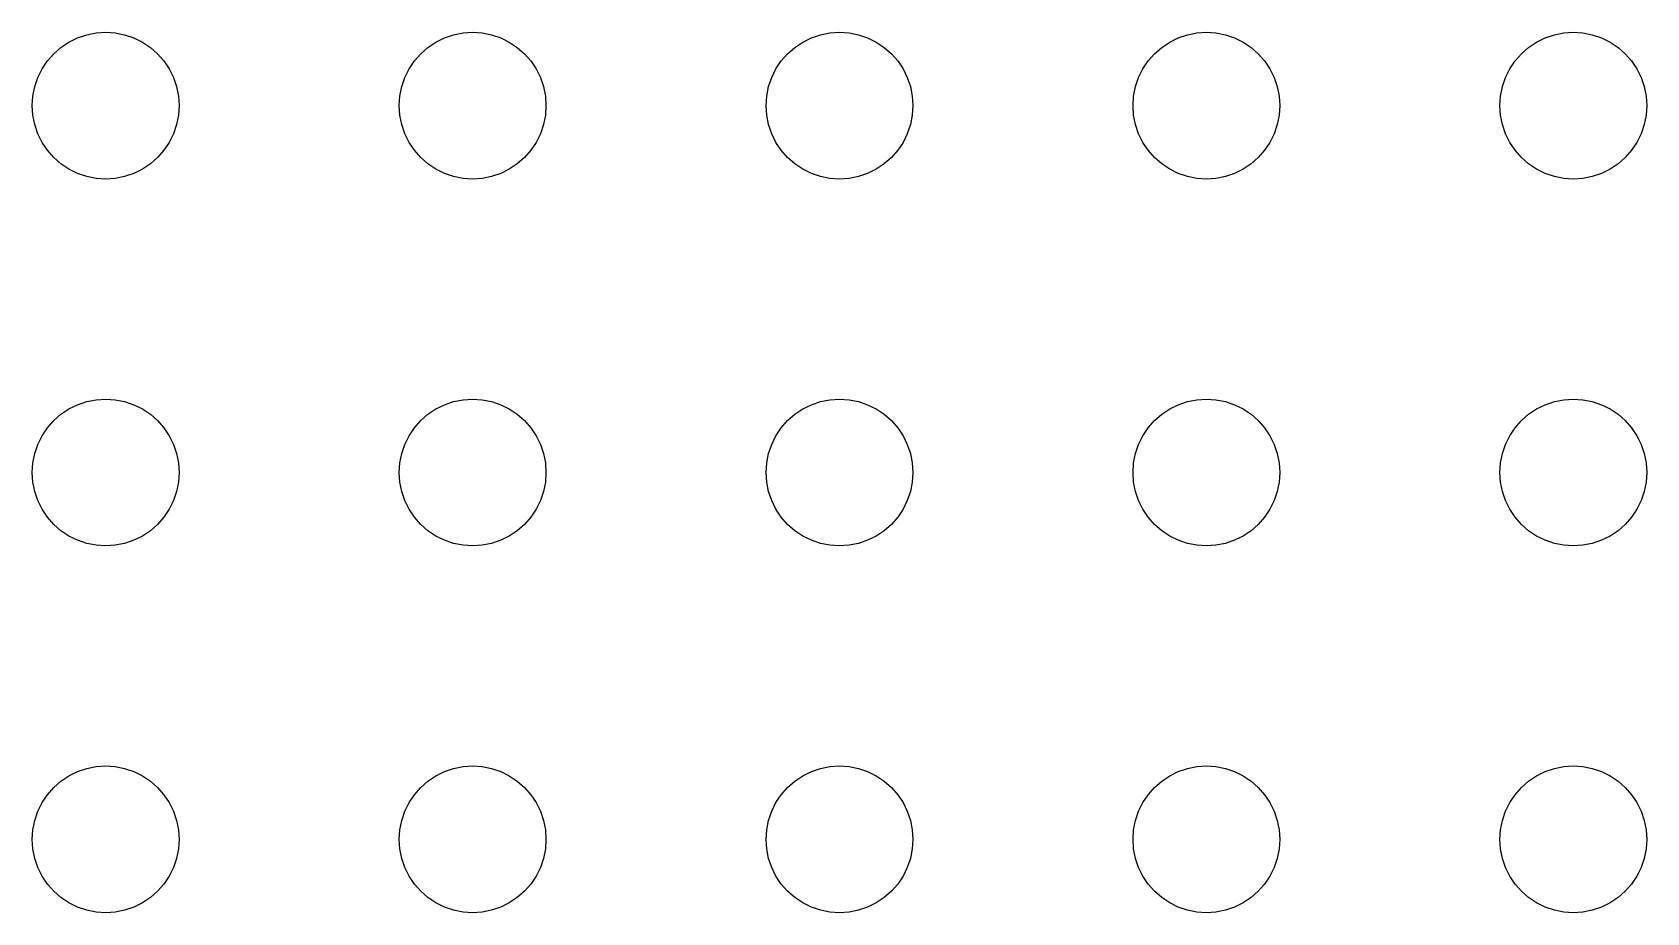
# Model space of a CAD drawing. Header units: metres. Extents: x -156 to 156, y -156 to 156.
# Drawn here: x -3 to 63, y 42 to 78 of the extents above; entities that cross this region are included whole.
import ezdxf

# ---------------------------------------------------------------- set-up
doc = ezdxf.new("R2010")
doc.units = ezdxf.units.M

msp = doc.modelspace()

# ---------------------------------------------------------------- linework, layer by layer
for p, q in [((-1.14804, 77.7716), (-0.77644, 77.8978)), ((-0.77644, 77.8978), (-0.39157, 77.9743)), ((-0.39157, 77.9743), (0, 78)), ((0, 78), (0.39157, 77.9743)), ((0.39157, 77.9743), (0.77644, 77.8978)), ((0.77644, 77.8978), (1.14804, 77.7716)), ((13.8519, 77.7716), (14.2235, 77.8978)), ((14.2235, 77.8978), (14.6084, 77.9743)), ((14.6084, 77.9743), (15, 78)), ((15, 78), (15.3916, 77.9743)), ((15.3916, 77.9743), (15.7764, 77.8978)), ((15.7764, 77.8978), (16.148, 77.7716)), ((28.8519, 77.7716), (29.2235, 77.8978)), ((29.2235, 77.8978), (29.6084, 77.9743)), ((29.6084, 77.9743), (30, 78)), ((30, 78), (30.3916, 77.9743)), ((30.3916, 77.9743), (30.7764, 77.8978)), ((30.7764, 77.8978), (31.148, 77.7716)), ((43.8519, 77.7716), (44.2235, 77.8978)), ((44.2235, 77.8978), (44.6084, 77.9743)), ((44.6084, 77.9743), (45, 78)), ((45, 78), (45.3916, 77.9743)), ((45.3916, 77.9743), (45.7765, 77.8978)), ((45.7765, 77.8978), (46.148, 77.7716)), ((58.8519, 77.7716), (59.2235, 77.8978)), ((59.2235, 77.8978), (59.6084, 77.9743)), ((59.6084, 77.9743), (60, 78)), ((60, 78), (60.3916, 77.9743)), ((60.3916, 77.9743), (60.7765, 77.8978)), ((60.7765, 77.8978), (61.148, 77.7716)), ((-2.12131, 77.1213), (-1.82628, 77.3801)), ((-1.82628, 77.3801), (-1.5, 77.5981)), ((-1.5, 77.5981), (-1.14804, 77.7716)), ((1.14804, 77.7716), (1.5, 77.5981)), ((1.5, 77.5981), (1.82628, 77.3801)), ((1.82628, 77.3801), (2.12131, 77.1213)), ((12.8787, 77.1213), (13.1737, 77.3801)), ((13.1737, 77.3801), (13.5, 77.5981)), ((13.5, 77.5981), (13.8519, 77.7716)), ((16.148, 77.7716), (16.5, 77.5981)), ((16.5, 77.5981), (16.8263, 77.3801)), ((16.8263, 77.3801), (17.1213, 77.1213)), ((27.8787, 77.1213), (28.1737, 77.3801)), ((28.1737, 77.3801), (28.5, 77.5981)), ((28.5, 77.5981), (28.8519, 77.7716)), ((31.148, 77.7716), (31.5, 77.5981)), ((31.5, 77.5981), (31.8263, 77.3801)), ((31.8263, 77.3801), (32.1213, 77.1213)), ((42.8787, 77.1213), (43.1737, 77.3801)), ((43.1737, 77.3801), (43.5, 77.5981)), ((43.5, 77.5981), (43.8519, 77.7716)), ((46.148, 77.7716), (46.5, 77.5981)), ((46.5, 77.5981), (46.8263, 77.3801)), ((46.8263, 77.3801), (47.1213, 77.1213)), ((57.8787, 77.1213), (58.1737, 77.3801)), ((58.1737, 77.3801), (58.5, 77.5981)), ((58.5, 77.5981), (58.8519, 77.7716)), ((61.148, 77.7716), (61.5, 77.5981)), ((61.5, 77.5981), (61.8263, 77.3801)), ((61.8263, 77.3801), (62.1213, 77.1213)), ((-2.59807, 76.5), (-2.38005, 76.8263)), ((-2.38005, 76.8263), (-2.12131, 77.1213)), ((2.12131, 77.1213), (2.38005, 76.8263)), ((2.38005, 76.8263), (2.59807, 76.5)), ((12.4019, 76.5), (12.6199, 76.8263)), ((12.6199, 76.8263), (12.8787, 77.1213)), ((17.1213, 77.1213), (17.3801, 76.8263)), ((17.3801, 76.8263), (17.5981, 76.5)), ((27.4019, 76.5), (27.6199, 76.8263)), ((27.6199, 76.8263), (27.8787, 77.1213)), ((32.1213, 77.1213), (32.3801, 76.8263)), ((32.3801, 76.8263), (32.5981, 76.5)), ((42.4019, 76.5), (42.6199, 76.8263)), ((42.6199, 76.8263), (42.8787, 77.1213)), ((47.1213, 77.1213), (47.3801, 76.8263)), ((47.3801, 76.8263), (47.5981, 76.5)), ((57.4019, 76.5), (57.6199, 76.8263)), ((57.6199, 76.8263), (57.8787, 77.1213)), ((62.1213, 77.1213), (62.3801, 76.8263)), ((62.3801, 76.8263), (62.5981, 76.5)), ((-2.89777, 75.7765), (-2.77164, 76.148)), ((-2.77164, 76.148), (-2.59807, 76.5)), ((2.59807, 76.5), (2.77164, 76.148)), ((2.77164, 76.148), (2.89777, 75.7765)), ((12.1022, 75.7765), (12.2283, 76.148)), ((12.2283, 76.148), (12.4019, 76.5)), ((17.5981, 76.5), (17.7716, 76.148)), ((17.7716, 76.148), (17.8978, 75.7765)), ((27.1022, 75.7765), (27.2283, 76.148)), ((27.2283, 76.148), (27.4019, 76.5)), ((32.5981, 76.5), (32.7716, 76.148)), ((32.7716, 76.148), (32.8978, 75.7765)), ((42.1022, 75.7765), (42.2284, 76.148)), ((42.2284, 76.148), (42.4019, 76.5)), ((47.5981, 76.5), (47.7716, 76.148)), ((47.7716, 76.148), (47.8978, 75.7765)), ((57.1022, 75.7765), (57.2284, 76.148)), ((57.2284, 76.148), (57.4019, 76.5)), ((62.5981, 76.5), (62.7716, 76.148)), ((62.7716, 76.148), (62.8978, 75.7765)), ((-3, 75), (-2.97432, 75.3916)), ((-2.97432, 75.3916), (-2.89777, 75.7765)), ((2.89777, 75.7765), (2.97432, 75.3916)), ((2.97432, 75.3916), (3, 75)), ((12, 75), (12.0257, 75.3916)), ((12.0257, 75.3916), (12.1022, 75.7765)), ((17.8978, 75.7765), (17.9743, 75.3916)), ((17.9743, 75.3916), (18, 75)), ((27, 75), (27.0257, 75.3916)), ((27.0257, 75.3916), (27.1022, 75.7765)), ((32.8978, 75.7765), (32.9743, 75.3916)), ((32.9743, 75.3916), (33, 75)), ((42, 75), (42.0257, 75.3916)), ((42.0257, 75.3916), (42.1022, 75.7765)), ((47.8978, 75.7765), (47.9743, 75.3916)), ((47.9743, 75.3916), (48, 75)), ((57, 75), (57.0257, 75.3916)), ((57.0257, 75.3916), (57.1022, 75.7765)), ((62.8978, 75.7765), (62.9743, 75.3916)), ((62.9743, 75.3916), (63, 75)), ((-2.97432, 74.6084), (-3, 75)), ((-2.89777, 74.2235), (-2.97432, 74.6084)), ((2.97432, 74.6084), (2.89777, 74.2235)), ((3, 75), (2.97432, 74.6084)), ((12.0257, 74.6084), (12, 75)), ((12.1022, 74.2235), (12.0257, 74.6084)), ((17.9743, 74.6084), (17.8978, 74.2235)), ((18, 75), (17.9743, 74.6084)), ((27.0257, 74.6084), (27, 75)), ((27.1022, 74.2235), (27.0257, 74.6084)), ((32.9743, 74.6084), (32.8978, 74.2235)), ((33, 75), (32.9743, 74.6084)), ((42.0257, 74.6084), (42, 75)), ((42.1022, 74.2235), (42.0257, 74.6084)), ((47.9743, 74.6084), (47.8978, 74.2235)), ((48, 75), (47.9743, 74.6084)), ((57.0257, 74.6084), (57, 75)), ((57.1022, 74.2235), (57.0257, 74.6084)), ((62.9743, 74.6084), (62.8978, 74.2235)), ((63, 75), (62.9743, 74.6084)), ((-2.77164, 73.8519), (-2.89777, 74.2235)), ((2.89777, 74.2235), (2.77164, 73.8519)), ((12.2283, 73.8519), (12.1022, 74.2235)), ((17.8978, 74.2235), (17.7716, 73.8519)), ((27.2283, 73.8519), (27.1022, 74.2235)), ((32.8978, 74.2235), (32.7716, 73.8519)), ((42.2284, 73.8519), (42.1022, 74.2235)), ((47.8978, 74.2235), (47.7716, 73.8519)), ((57.2284, 73.8519), (57.1022, 74.2235)), ((62.8978, 74.2235), (62.7716, 73.8519)), ((-2.59807, 73.5), (-2.77164, 73.8519)), ((-2.38005, 73.1737), (-2.59807, 73.5)), ((2.59807, 73.5), (2.38005, 73.1737)), ((2.77164, 73.8519), (2.59807, 73.5)), ((12.4019, 73.5), (12.2283, 73.8519)), ((12.6199, 73.1737), (12.4019, 73.5)), ((17.5981, 73.5), (17.3801, 73.1737)), ((17.7716, 73.8519), (17.5981, 73.5)), ((27.4019, 73.5), (27.2283, 73.8519)), ((27.6199, 73.1737), (27.4019, 73.5)), ((32.5981, 73.5), (32.3801, 73.1737)), ((32.7716, 73.8519), (32.5981, 73.5)), ((42.4019, 73.5), (42.2284, 73.8519)), ((42.6199, 73.1737), (42.4019, 73.5)), ((47.5981, 73.5), (47.3801, 73.1737)), ((47.7716, 73.8519), (47.5981, 73.5)), ((57.4019, 73.5), (57.2284, 73.8519)), ((57.6199, 73.1737), (57.4019, 73.5)), ((62.5981, 73.5), (62.3801, 73.1737)), ((62.7716, 73.8519), (62.5981, 73.5)), ((-2.12131, 72.8787), (-2.38005, 73.1737)), ((-1.82628, 72.6199), (-2.12131, 72.8787)), ((-1.5, 72.4019), (-1.82628, 72.6199)), ((1.82628, 72.6199), (1.5, 72.4019)), ((2.12131, 72.8787), (1.82628, 72.6199)), ((2.38005, 73.1737), (2.12131, 72.8787)), ((12.8787, 72.8787), (12.6199, 73.1737)), ((13.1737, 72.6199), (12.8787, 72.8787)), ((13.5, 72.4019), (13.1737, 72.6199)), ((16.8263, 72.6199), (16.5, 72.4019)), ((17.1213, 72.8787), (16.8263, 72.6199)), ((17.3801, 73.1737), (17.1213, 72.8787)), ((27.8787, 72.8787), (27.6199, 73.1737)), ((28.1737, 72.6199), (27.8787, 72.8787)), ((28.5, 72.4019), (28.1737, 72.6199)), ((31.8263, 72.6199), (31.5, 72.4019)), ((32.1213, 72.8787), (31.8263, 72.6199)), ((32.3801, 73.1737), (32.1213, 72.8787)), ((42.8787, 72.8787), (42.6199, 73.1737)), ((43.1737, 72.6199), (42.8787, 72.8787)), ((43.5, 72.4019), (43.1737, 72.6199)), ((46.8263, 72.6199), (46.5, 72.4019)), ((47.1213, 72.8787), (46.8263, 72.6199)), ((47.3801, 73.1737), (47.1213, 72.8787)), ((57.8787, 72.8787), (57.6199, 73.1737)), ((58.1737, 72.6199), (57.8787, 72.8787)), ((58.5, 72.4019), (58.1737, 72.6199)), ((61.8263, 72.6199), (61.5, 72.4019)), ((62.1213, 72.8787), (61.8263, 72.6199)), ((62.3801, 73.1737), (62.1213, 72.8787)), ((-1.14804, 72.2284), (-1.5, 72.4019)), ((-0.77644, 72.1022), (-1.14804, 72.2284)), ((-0.39157, 72.0257), (-0.77644, 72.1022)), ((0, 72), (-0.39157, 72.0257)), ((0.39157, 72.0257), (0, 72)), ((0.77644, 72.1022), (0.39157, 72.0257)), ((1.14804, 72.2284), (0.77644, 72.1022)), ((1.5, 72.4019), (1.14804, 72.2284)), ((13.8519, 72.2284), (13.5, 72.4019)), ((14.2235, 72.1022), (13.8519, 72.2284)), ((14.6084, 72.0257), (14.2235, 72.1022)), ((15, 72), (14.6084, 72.0257)), ((15.3916, 72.0257), (15, 72)), ((15.7764, 72.1022), (15.3916, 72.0257)), ((16.148, 72.2284), (15.7764, 72.1022)), ((16.5, 72.4019), (16.148, 72.2284)), ((28.8519, 72.2284), (28.5, 72.4019)), ((29.2235, 72.1022), (28.8519, 72.2284)), ((29.6084, 72.0257), (29.2235, 72.1022)), ((30, 72), (29.6084, 72.0257)), ((30.3916, 72.0257), (30, 72)), ((30.7764, 72.1022), (30.3916, 72.0257)), ((31.148, 72.2284), (30.7764, 72.1022)), ((31.5, 72.4019), (31.148, 72.2284)), ((43.8519, 72.2284), (43.5, 72.4019)), ((44.2235, 72.1022), (43.8519, 72.2284)), ((44.6084, 72.0257), (44.2235, 72.1022)), ((45, 72), (44.6084, 72.0257)), ((45.3916, 72.0257), (45, 72)), ((45.7765, 72.1022), (45.3916, 72.0257)), ((46.148, 72.2284), (45.7765, 72.1022)), ((46.5, 72.4019), (46.148, 72.2284)), ((58.8519, 72.2284), (58.5, 72.4019)), ((59.2235, 72.1022), (58.8519, 72.2284)), ((59.6084, 72.0257), (59.2235, 72.1022)), ((60, 72), (59.6084, 72.0257)), ((60.3916, 72.0257), (60, 72)), ((60.7765, 72.1022), (60.3916, 72.0257)), ((61.148, 72.2284), (60.7765, 72.1022)), ((61.5, 72.4019), (61.148, 72.2284)), ((-1.5, 62.5981), (-1.14804, 62.7716)), ((-1.14804, 62.7716), (-0.77644, 62.8978)), ((-0.77644, 62.8978), (-0.39157, 62.9743)), ((-0.39157, 62.9743), (0, 63)), ((0, 63), (0.39157, 62.9743)), ((0.39157, 62.9743), (0.77644, 62.8978)), ((0.77644, 62.8978), (1.14804, 62.7716)), ((1.14804, 62.7716), (1.5, 62.5981)), ((13.5, 62.5981), (13.8519, 62.7716)), ((13.8519, 62.7716), (14.2235, 62.8978)), ((14.2235, 62.8978), (14.6084, 62.9743)), ((14.6084, 62.9743), (15, 63)), ((15, 63), (15.3916, 62.9743)), ((15.3916, 62.9743), (15.7764, 62.8978)), ((15.7764, 62.8978), (16.148, 62.7716)), ((16.148, 62.7716), (16.5, 62.5981)), ((28.5, 62.5981), (28.8519, 62.7716)), ((28.8519, 62.7716), (29.2235, 62.8978)), ((29.2235, 62.8978), (29.6084, 62.9743)), ((29.6084, 62.9743), (30, 63)), ((30, 63), (30.3916, 62.9743)), ((30.3916, 62.9743), (30.7764, 62.8978)), ((30.7764, 62.8978), (31.148, 62.7716)), ((31.148, 62.7716), (31.5, 62.5981)), ((43.5, 62.5981), (43.8519, 62.7716)), ((43.8519, 62.7716), (44.2235, 62.8978)), ((44.2235, 62.8978), (44.6084, 62.9743)), ((44.6084, 62.9743), (45, 63)), ((45, 63), (45.3916, 62.9743)), ((45.3916, 62.9743), (45.7765, 62.8978)), ((45.7765, 62.8978), (46.148, 62.7716)), ((46.148, 62.7716), (46.5, 62.5981)), ((58.5, 62.5981), (58.8519, 62.7716)), ((58.8519, 62.7716), (59.2235, 62.8978)), ((59.2235, 62.8978), (59.6084, 62.9743)), ((59.6084, 62.9743), (60, 63)), ((60, 63), (60.3916, 62.9743)), ((60.3916, 62.9743), (60.7765, 62.8978)), ((60.7765, 62.8978), (61.148, 62.7716)), ((61.148, 62.7716), (61.5, 62.5981)), ((-2.38005, 61.8263), (-2.12131, 62.1213)), ((-2.12131, 62.1213), (-1.82628, 62.3801)), ((-1.82628, 62.3801), (-1.5, 62.5981)), ((1.5, 62.5981), (1.82628, 62.3801)), ((1.82628, 62.3801), (2.12131, 62.1213)), ((2.12131, 62.1213), (2.38005, 61.8263)), ((12.6199, 61.8263), (12.8787, 62.1213)), ((12.8787, 62.1213), (13.1737, 62.3801)), ((13.1737, 62.3801), (13.5, 62.5981)), ((16.5, 62.5981), (16.8263, 62.3801)), ((16.8263, 62.3801), (17.1213, 62.1213)), ((17.1213, 62.1213), (17.3801, 61.8263)), ((27.6199, 61.8263), (27.8787, 62.1213)), ((27.8787, 62.1213), (28.1737, 62.3801)), ((28.1737, 62.3801), (28.5, 62.5981)), ((31.5, 62.5981), (31.8263, 62.3801)), ((31.8263, 62.3801), (32.1213, 62.1213)), ((32.1213, 62.1213), (32.3801, 61.8263)), ((42.6199, 61.8263), (42.8787, 62.1213)), ((42.8787, 62.1213), (43.1737, 62.3801)), ((43.1737, 62.3801), (43.5, 62.5981)), ((46.5, 62.5981), (46.8263, 62.3801)), ((46.8263, 62.3801), (47.1213, 62.1213)), ((47.1213, 62.1213), (47.3801, 61.8263)), ((57.6199, 61.8263), (57.8787, 62.1213)), ((57.8787, 62.1213), (58.1737, 62.3801)), ((58.1737, 62.3801), (58.5, 62.5981)), ((61.5, 62.5981), (61.8263, 62.3801)), ((61.8263, 62.3801), (62.1213, 62.1213)), ((62.1213, 62.1213), (62.3801, 61.8263)), ((-2.77164, 61.148), (-2.59807, 61.5)), ((-2.59807, 61.5), (-2.38005, 61.8263)), ((2.38005, 61.8263), (2.59807, 61.5)), ((2.59807, 61.5), (2.77164, 61.148)), ((12.2283, 61.148), (12.4019, 61.5)), ((12.4019, 61.5), (12.6199, 61.8263)), ((17.3801, 61.8263), (17.5981, 61.5)), ((17.5981, 61.5), (17.7716, 61.148)), ((27.2283, 61.148), (27.4019, 61.5)), ((27.4019, 61.5), (27.6199, 61.8263)), ((32.3801, 61.8263), (32.5981, 61.5)), ((32.5981, 61.5), (32.7716, 61.148)), ((42.2284, 61.148), (42.4019, 61.5)), ((42.4019, 61.5), (42.6199, 61.8263)), ((47.3801, 61.8263), (47.5981, 61.5)), ((47.5981, 61.5), (47.7716, 61.148)), ((57.2284, 61.148), (57.4019, 61.5)), ((57.4019, 61.5), (57.6199, 61.8263)), ((62.3801, 61.8263), (62.5981, 61.5)), ((62.5981, 61.5), (62.7716, 61.148)), ((-2.97432, 60.3916), (-2.89777, 60.7765)), ((-2.89777, 60.7765), (-2.77164, 61.148)), ((2.77164, 61.148), (2.89777, 60.7765)), ((2.89777, 60.7765), (2.97432, 60.3916)), ((12.0257, 60.3916), (12.1022, 60.7765)), ((12.1022, 60.7765), (12.2283, 61.148)), ((17.7716, 61.148), (17.8978, 60.7765)), ((17.8978, 60.7765), (17.9743, 60.3916)), ((27.0257, 60.3916), (27.1022, 60.7765)), ((27.1022, 60.7765), (27.2283, 61.148)), ((32.7716, 61.148), (32.8978, 60.7765)), ((32.8978, 60.7765), (32.9743, 60.3916)), ((42.0257, 60.3916), (42.1022, 60.7765)), ((42.1022, 60.7765), (42.2284, 61.148)), ((47.7716, 61.148), (47.8978, 60.7765)), ((47.8978, 60.7765), (47.9743, 60.3916)), ((57.0257, 60.3916), (57.1022, 60.7765)), ((57.1022, 60.7765), (57.2284, 61.148)), ((62.7716, 61.148), (62.8978, 60.7765)), ((62.8978, 60.7765), (62.9743, 60.3916)), ((-3, 60), (-2.97432, 60.3916)), ((2.97432, 60.3916), (3, 60)), ((12, 60), (12.0257, 60.3916)), ((17.9743, 60.3916), (18, 60)), ((27, 60), (27.0257, 60.3916)), ((32.9743, 60.3916), (33, 60)), ((42, 60), (42.0257, 60.3916)), ((47.9743, 60.3916), (48, 60)), ((57, 60), (57.0257, 60.3916)), ((62.9743, 60.3916), (63, 60)), ((-2.97432, 59.6084), (-3, 60)), ((-2.89777, 59.2235), (-2.97432, 59.6084)), ((2.97432, 59.6084), (2.89777, 59.2235)), ((3, 60), (2.97432, 59.6084)), ((12.0257, 59.6084), (12, 60)), ((12.1022, 59.2235), (12.0257, 59.6084)), ((17.9743, 59.6084), (17.8978, 59.2235)), ((18, 60), (17.9743, 59.6084)), ((27.0257, 59.6084), (27, 60)), ((27.1022, 59.2235), (27.0257, 59.6084)), ((32.9743, 59.6084), (32.8978, 59.2235)), ((33, 60), (32.9743, 59.6084)), ((42.0257, 59.6084), (42, 60)), ((42.1022, 59.2235), (42.0257, 59.6084)), ((47.9743, 59.6084), (47.8978, 59.2235)), ((48, 60), (47.9743, 59.6084)), ((57.0257, 59.6084), (57, 60)), ((57.1022, 59.2235), (57.0257, 59.6084)), ((62.9743, 59.6084), (62.8978, 59.2235)), ((63, 60), (62.9743, 59.6084)), ((-2.77164, 58.8519), (-2.89777, 59.2235)), ((-2.59807, 58.5), (-2.77164, 58.8519)), ((2.77164, 58.8519), (2.59807, 58.5)), ((2.89777, 59.2235), (2.77164, 58.8519)), ((12.2283, 58.8519), (12.1022, 59.2235)), ((12.4019, 58.5), (12.2283, 58.8519)), ((17.7716, 58.8519), (17.5981, 58.5)), ((17.8978, 59.2235), (17.7716, 58.8519)), ((27.2283, 58.8519), (27.1022, 59.2235)), ((27.4019, 58.5), (27.2283, 58.8519)), ((32.7716, 58.8519), (32.5981, 58.5)), ((32.8978, 59.2235), (32.7716, 58.8519)), ((42.2284, 58.8519), (42.1022, 59.2235)), ((42.4019, 58.5), (42.2284, 58.8519)), ((47.7716, 58.8519), (47.5981, 58.5)), ((47.8978, 59.2235), (47.7716, 58.8519)), ((57.2284, 58.8519), (57.1022, 59.2235)), ((57.4019, 58.5), (57.2284, 58.8519)), ((62.7716, 58.8519), (62.5981, 58.5)), ((62.8978, 59.2235), (62.7716, 58.8519)), ((-2.38005, 58.1737), (-2.59807, 58.5)), ((-2.12131, 57.8787), (-2.38005, 58.1737)), ((2.38005, 58.1737), (2.12131, 57.8787)), ((2.59807, 58.5), (2.38005, 58.1737)), ((12.6199, 58.1737), (12.4019, 58.5)), ((12.8787, 57.8787), (12.6199, 58.1737)), ((17.3801, 58.1737), (17.1213, 57.8787)), ((17.5981, 58.5), (17.3801, 58.1737)), ((27.6199, 58.1737), (27.4019, 58.5)), ((27.8787, 57.8787), (27.6199, 58.1737)), ((32.3801, 58.1737), (32.1213, 57.8787)), ((32.5981, 58.5), (32.3801, 58.1737)), ((42.6199, 58.1737), (42.4019, 58.5)), ((42.8787, 57.8787), (42.6199, 58.1737)), ((47.3801, 58.1737), (47.1213, 57.8787)), ((47.5981, 58.5), (47.3801, 58.1737)), ((57.6199, 58.1737), (57.4019, 58.5)), ((57.8787, 57.8787), (57.6199, 58.1737)), ((62.3801, 58.1737), (62.1213, 57.8787)), ((62.5981, 58.5), (62.3801, 58.1737)), ((-1.82628, 57.6199), (-2.12131, 57.8787)), ((-1.5, 57.4019), (-1.82628, 57.6199)), ((1.82628, 57.6199), (1.5, 57.4019)), ((2.12131, 57.8787), (1.82628, 57.6199)), ((13.1737, 57.6199), (12.8787, 57.8787)), ((13.5, 57.4019), (13.1737, 57.6199)), ((16.8263, 57.6199), (16.5, 57.4019)), ((17.1213, 57.8787), (16.8263, 57.6199)), ((28.1737, 57.6199), (27.8787, 57.8787)), ((28.5, 57.4019), (28.1737, 57.6199)), ((31.8263, 57.6199), (31.5, 57.4019)), ((32.1213, 57.8787), (31.8263, 57.6199)), ((43.1737, 57.6199), (42.8787, 57.8787)), ((43.5, 57.4019), (43.1737, 57.6199)), ((46.8263, 57.6199), (46.5, 57.4019)), ((47.1213, 57.8787), (46.8263, 57.6199)), ((58.1737, 57.6199), (57.8787, 57.8787)), ((58.5, 57.4019), (58.1737, 57.6199)), ((61.8263, 57.6199), (61.5, 57.4019)), ((62.1213, 57.8787), (61.8263, 57.6199)), ((-1.14804, 57.2284), (-1.5, 57.4019)), ((-0.77644, 57.1022), (-1.14804, 57.2284)), ((-0.39157, 57.0257), (-0.77644, 57.1022)), ((0, 57), (-0.39157, 57.0257)), ((0.39157, 57.0257), (0, 57)), ((0.77644, 57.1022), (0.39157, 57.0257)), ((1.14804, 57.2284), (0.77644, 57.1022)), ((1.5, 57.4019), (1.14804, 57.2284)), ((13.8519, 57.2284), (13.5, 57.4019)), ((14.2235, 57.1022), (13.8519, 57.2284)), ((14.6084, 57.0257), (14.2235, 57.1022)), ((15, 57), (14.6084, 57.0257)), ((15.3916, 57.0257), (15, 57)), ((15.7764, 57.1022), (15.3916, 57.0257)), ((16.148, 57.2284), (15.7764, 57.1022)), ((16.5, 57.4019), (16.148, 57.2284)), ((28.8519, 57.2284), (28.5, 57.4019)), ((29.2235, 57.1022), (28.8519, 57.2284)), ((29.6084, 57.0257), (29.2235, 57.1022)), ((30, 57), (29.6084, 57.0257)), ((30.3916, 57.0257), (30, 57)), ((30.7764, 57.1022), (30.3916, 57.0257)), ((31.148, 57.2284), (30.7764, 57.1022)), ((31.5, 57.4019), (31.148, 57.2284)), ((43.8519, 57.2284), (43.5, 57.4019)), ((44.2235, 57.1022), (43.8519, 57.2284)), ((44.6084, 57.0257), (44.2235, 57.1022)), ((45, 57), (44.6084, 57.0257)), ((45.3916, 57.0257), (45, 57)), ((45.7765, 57.1022), (45.3916, 57.0257)), ((46.148, 57.2284), (45.7765, 57.1022)), ((46.5, 57.4019), (46.148, 57.2284)), ((58.8519, 57.2284), (58.5, 57.4019)), ((59.2235, 57.1022), (58.8519, 57.2284)), ((59.6084, 57.0257), (59.2235, 57.1022)), ((60, 57), (59.6084, 57.0257)), ((60.3916, 57.0257), (60, 57)), ((60.7765, 57.1022), (60.3916, 57.0257)), ((61.148, 57.2284), (60.7765, 57.1022)), ((61.5, 57.4019), (61.148, 57.2284)), ((-1.82628, 47.3801), (-1.5, 47.5981)), ((-1.5, 47.5981), (-1.14804, 47.7716)), ((-1.14804, 47.7716), (-0.77644, 47.8978)), ((-0.77644, 47.8978), (-0.39157, 47.9743)), ((-0.39157, 47.9743), (0, 48)), ((0, 48), (0.39157, 47.9743)), ((0.39157, 47.9743), (0.77644, 47.8978)), ((0.77644, 47.8978), (1.14804, 47.7716)), ((1.14804, 47.7716), (1.5, 47.5981)), ((1.5, 47.5981), (1.82628, 47.3801)), ((13.1737, 47.3801), (13.5, 47.5981)), ((13.5, 47.5981), (13.8519, 47.7716)), ((13.8519, 47.7716), (14.2235, 47.8978)), ((14.2235, 47.8978), (14.6084, 47.9743)), ((14.6084, 47.9743), (15, 48)), ((15, 48), (15.3916, 47.9743)), ((15.3916, 47.9743), (15.7764, 47.8978)), ((15.7764, 47.8978), (16.148, 47.7716)), ((16.148, 47.7716), (16.5, 47.5981)), ((16.5, 47.5981), (16.8263, 47.3801)), ((28.1737, 47.3801), (28.5, 47.5981)), ((28.5, 47.5981), (28.8519, 47.7716)), ((28.8519, 47.7716), (29.2235, 47.8978)), ((29.2235, 47.8978), (29.6084, 47.9743)), ((29.6084, 47.9743), (30, 48)), ((30, 48), (30.3916, 47.9743)), ((30.3916, 47.9743), (30.7764, 47.8978)), ((30.7764, 47.8978), (31.148, 47.7716)), ((31.148, 47.7716), (31.5, 47.5981)), ((31.5, 47.5981), (31.8263, 47.3801)), ((43.1737, 47.3801), (43.5, 47.5981)), ((43.5, 47.5981), (43.8519, 47.7716)), ((43.8519, 47.7716), (44.2235, 47.8978)), ((44.2235, 47.8978), (44.6084, 47.9743)), ((44.6084, 47.9743), (45, 48)), ((45, 48), (45.3916, 47.9743)), ((45.3916, 47.9743), (45.7765, 47.8978)), ((45.7765, 47.8978), (46.148, 47.7716)), ((46.148, 47.7716), (46.5, 47.5981)), ((46.5, 47.5981), (46.8263, 47.3801)), ((58.1737, 47.3801), (58.5, 47.5981)), ((58.5, 47.5981), (58.8519, 47.7716)), ((58.8519, 47.7716), (59.2235, 47.8978)), ((59.2235, 47.8978), (59.6084, 47.9743)), ((59.6084, 47.9743), (60, 48)), ((60, 48), (60.3916, 47.9743)), ((60.3916, 47.9743), (60.7765, 47.8978)), ((60.7765, 47.8978), (61.148, 47.7716)), ((61.148, 47.7716), (61.5, 47.5981)), ((61.5, 47.5981), (61.8263, 47.3801)), ((-2.38005, 46.8263), (-2.12131, 47.1213)), ((-2.12131, 47.1213), (-1.82628, 47.3801)), ((1.82628, 47.3801), (2.12131, 47.1213)), ((2.12131, 47.1213), (2.38005, 46.8263)), ((12.6199, 46.8263), (12.8787, 47.1213)), ((12.8787, 47.1213), (13.1737, 47.3801)), ((16.8263, 47.3801), (17.1213, 47.1213)), ((17.1213, 47.1213), (17.3801, 46.8263)), ((27.6199, 46.8263), (27.8787, 47.1213)), ((27.8787, 47.1213), (28.1737, 47.3801)), ((31.8263, 47.3801), (32.1213, 47.1213)), ((32.1213, 47.1213), (32.3801, 46.8263)), ((42.6199, 46.8263), (42.8787, 47.1213)), ((42.8787, 47.1213), (43.1737, 47.3801)), ((46.8263, 47.3801), (47.1213, 47.1213)), ((47.1213, 47.1213), (47.3801, 46.8263)), ((57.6199, 46.8263), (57.8787, 47.1213)), ((57.8787, 47.1213), (58.1737, 47.3801)), ((61.8263, 47.3801), (62.1213, 47.1213)), ((62.1213, 47.1213), (62.3801, 46.8263)), ((-2.77164, 46.148), (-2.59807, 46.5)), ((-2.59807, 46.5), (-2.38005, 46.8263)), ((2.38005, 46.8263), (2.59807, 46.5)), ((2.59807, 46.5), (2.77164, 46.148)), ((12.2283, 46.148), (12.4019, 46.5)), ((12.4019, 46.5), (12.6199, 46.8263)), ((17.3801, 46.8263), (17.5981, 46.5)), ((17.5981, 46.5), (17.7716, 46.148)), ((27.2283, 46.148), (27.4019, 46.5)), ((27.4019, 46.5), (27.6199, 46.8263)), ((32.3801, 46.8263), (32.5981, 46.5)), ((32.5981, 46.5), (32.7716, 46.148)), ((42.2284, 46.148), (42.4019, 46.5)), ((42.4019, 46.5), (42.6199, 46.8263)), ((47.3801, 46.8263), (47.5981, 46.5)), ((47.5981, 46.5), (47.7716, 46.148)), ((57.2284, 46.148), (57.4019, 46.5)), ((57.4019, 46.5), (57.6199, 46.8263)), ((62.3801, 46.8263), (62.5981, 46.5)), ((62.5981, 46.5), (62.7716, 46.148)), ((-2.97432, 45.3916), (-2.89777, 45.7765)), ((-2.89777, 45.7765), (-2.77164, 46.148)), ((2.77164, 46.148), (2.89777, 45.7765)), ((2.89777, 45.7765), (2.97432, 45.3916)), ((12.0257, 45.3916), (12.1022, 45.7765)), ((12.1022, 45.7765), (12.2283, 46.148)), ((17.7716, 46.148), (17.8978, 45.7765)), ((17.8978, 45.7765), (17.9743, 45.3916)), ((27.0257, 45.3916), (27.1022, 45.7765)), ((27.1022, 45.7765), (27.2283, 46.148)), ((32.7716, 46.148), (32.8978, 45.7765)), ((32.8978, 45.7765), (32.9743, 45.3916)), ((42.0257, 45.3916), (42.1022, 45.7765)), ((42.1022, 45.7765), (42.2284, 46.148)), ((47.7716, 46.148), (47.8978, 45.7765)), ((47.8978, 45.7765), (47.9743, 45.3916)), ((57.0257, 45.3916), (57.1022, 45.7765)), ((57.1022, 45.7765), (57.2284, 46.148)), ((62.7716, 46.148), (62.8978, 45.7765)), ((62.8978, 45.7765), (62.9743, 45.3916)), ((-3, 45), (-2.97432, 45.3916)), ((-2.97432, 44.6084), (-3, 45)), ((2.97432, 45.3916), (3, 45)), ((3, 45), (2.97432, 44.6084)), ((12, 45), (12.0257, 45.3916)), ((12.0257, 44.6084), (12, 45)), ((17.9743, 45.3916), (18, 45)), ((18, 45), (17.9743, 44.6084)), ((27, 45), (27.0257, 45.3916)), ((27.0257, 44.6084), (27, 45)), ((32.9743, 45.3916), (33, 45)), ((33, 45), (32.9743, 44.6084)), ((42, 45), (42.0257, 45.3916)), ((42.0257, 44.6084), (42, 45)), ((47.9743, 45.3916), (48, 45)), ((48, 45), (47.9743, 44.6084)), ((57, 45), (57.0257, 45.3916)), ((57.0257, 44.6084), (57, 45)), ((62.9743, 45.3916), (63, 45)), ((63, 45), (62.9743, 44.6084)), ((-2.89777, 44.2235), (-2.97432, 44.6084)), ((-2.77164, 43.8519), (-2.89777, 44.2235)), ((2.89777, 44.2235), (2.77164, 43.8519)), ((2.97432, 44.6084), (2.89777, 44.2235)), ((12.1022, 44.2235), (12.0257, 44.6084)), ((12.2283, 43.8519), (12.1022, 44.2235)), ((17.8978, 44.2235), (17.7716, 43.8519)), ((17.9743, 44.6084), (17.8978, 44.2235)), ((27.1022, 44.2235), (27.0257, 44.6084)), ((27.2283, 43.8519), (27.1022, 44.2235)), ((32.8978, 44.2235), (32.7716, 43.8519)), ((32.9743, 44.6084), (32.8978, 44.2235)), ((42.1022, 44.2235), (42.0257, 44.6084)), ((42.2284, 43.8519), (42.1022, 44.2235)), ((47.8978, 44.2235), (47.7716, 43.8519)), ((47.9743, 44.6084), (47.8978, 44.2235)), ((57.1022, 44.2235), (57.0257, 44.6084)), ((57.2284, 43.8519), (57.1022, 44.2235)), ((62.8978, 44.2235), (62.7716, 43.8519)), ((62.9743, 44.6084), (62.8978, 44.2235)), ((-2.59807, 43.5), (-2.77164, 43.8519)), ((2.77164, 43.8519), (2.59807, 43.5)), ((12.4019, 43.5), (12.2283, 43.8519)), ((17.7716, 43.8519), (17.5981, 43.5)), ((27.4019, 43.5), (27.2283, 43.8519)), ((32.7716, 43.8519), (32.5981, 43.5)), ((42.4019, 43.5), (42.2284, 43.8519)), ((47.7716, 43.8519), (47.5981, 43.5)), ((57.4019, 43.5), (57.2284, 43.8519)), ((62.7716, 43.8519), (62.5981, 43.5)), ((-2.38005, 43.1737), (-2.59807, 43.5)), ((-2.12131, 42.8787), (-2.38005, 43.1737)), ((2.38005, 43.1737), (2.12131, 42.8787)), ((2.59807, 43.5), (2.38005, 43.1737)), ((12.6199, 43.1737), (12.4019, 43.5)), ((12.8787, 42.8787), (12.6199, 43.1737)), ((17.3801, 43.1737), (17.1213, 42.8787)), ((17.5981, 43.5), (17.3801, 43.1737)), ((27.6199, 43.1737), (27.4019, 43.5)), ((27.8787, 42.8787), (27.6199, 43.1737)), ((32.3801, 43.1737), (32.1213, 42.8787)), ((32.5981, 43.5), (32.3801, 43.1737)), ((42.6199, 43.1737), (42.4019, 43.5)), ((42.8787, 42.8787), (42.6199, 43.1737)), ((47.3801, 43.1737), (47.1213, 42.8787)), ((47.5981, 43.5), (47.3801, 43.1737)), ((57.6199, 43.1737), (57.4019, 43.5)), ((57.8787, 42.8787), (57.6199, 43.1737)), ((62.3801, 43.1737), (62.1213, 42.8787)), ((62.5981, 43.5), (62.3801, 43.1737)), ((-1.82628, 42.6199), (-2.12131, 42.8787)), ((-1.5, 42.4019), (-1.82628, 42.6199)), ((-1.14804, 42.2284), (-1.5, 42.4019)), ((1.5, 42.4019), (1.14804, 42.2284)), ((1.82628, 42.6199), (1.5, 42.4019)), ((2.12131, 42.8787), (1.82628, 42.6199)), ((13.1737, 42.6199), (12.8787, 42.8787)), ((13.5, 42.4019), (13.1737, 42.6199)), ((13.8519, 42.2284), (13.5, 42.4019)), ((16.5, 42.4019), (16.148, 42.2284)), ((16.8263, 42.6199), (16.5, 42.4019)), ((17.1213, 42.8787), (16.8263, 42.6199)), ((28.1737, 42.6199), (27.8787, 42.8787)), ((28.5, 42.4019), (28.1737, 42.6199)), ((28.8519, 42.2284), (28.5, 42.4019)), ((31.5, 42.4019), (31.148, 42.2284)), ((31.8263, 42.6199), (31.5, 42.4019)), ((32.1213, 42.8787), (31.8263, 42.6199)), ((43.1737, 42.6199), (42.8787, 42.8787)), ((43.5, 42.4019), (43.1737, 42.6199)), ((43.8519, 42.2284), (43.5, 42.4019)), ((46.5, 42.4019), (46.148, 42.2284)), ((46.8263, 42.6199), (46.5, 42.4019)), ((47.1213, 42.8787), (46.8263, 42.6199)), ((58.1737, 42.6199), (57.8787, 42.8787)), ((58.5, 42.4019), (58.1737, 42.6199)), ((58.8519, 42.2284), (58.5, 42.4019)), ((61.5, 42.4019), (61.148, 42.2284)), ((61.8263, 42.6199), (61.5, 42.4019)), ((62.1213, 42.8787), (61.8263, 42.6199)), ((-0.77644, 42.1022), (-1.14804, 42.2284)), ((-0.39157, 42.0257), (-0.77644, 42.1022)), ((0, 42), (-0.39157, 42.0257)), ((0.39157, 42.0257), (0, 42)), ((0.77644, 42.1022), (0.39157, 42.0257)), ((1.14804, 42.2284), (0.77644, 42.1022)), ((14.2235, 42.1022), (13.8519, 42.2284)), ((14.6084, 42.0257), (14.2235, 42.1022)), ((15, 42), (14.6084, 42.0257)), ((15.3916, 42.0257), (15, 42)), ((15.7764, 42.1022), (15.3916, 42.0257)), ((16.148, 42.2284), (15.7764, 42.1022)), ((29.2235, 42.1022), (28.8519, 42.2284)), ((29.6084, 42.0257), (29.2235, 42.1022)), ((30, 42), (29.6084, 42.0257)), ((30.3916, 42.0257), (30, 42)), ((30.7764, 42.1022), (30.3916, 42.0257)), ((31.148, 42.2284), (30.7764, 42.1022)), ((44.2235, 42.1022), (43.8519, 42.2284)), ((44.6084, 42.0257), (44.2235, 42.1022)), ((45, 42), (44.6084, 42.0257)), ((45.3916, 42.0257), (45, 42)), ((45.7765, 42.1022), (45.3916, 42.0257)), ((46.148, 42.2284), (45.7765, 42.1022)), ((59.2235, 42.1022), (58.8519, 42.2284)), ((59.6084, 42.0257), (59.2235, 42.1022)), ((60, 42), (59.6084, 42.0257)), ((60.3916, 42.0257), (60, 42)), ((60.7765, 42.1022), (60.3916, 42.0257)), ((61.148, 42.2284), (60.7765, 42.1022))]:
    msp.add_line(p, q)

doc.saveas('drawing.dxf')
